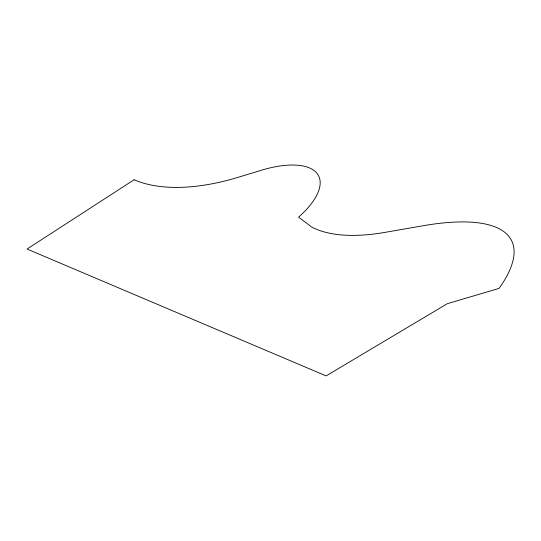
<?xml version="1.0" encoding="UTF-8"?>
<svg xmlns="http://www.w3.org/2000/svg" width="541" height="541" viewBox="0 0 541 541"><rect width="100%" height="100%" fill="white"/><g stroke="black" fill="none" stroke-linecap="round" stroke-linejoin="round"><path stroke-width="0.81" d="M134.127 179.74L27.05 249.043L326.128 375.9L447.312 303.697L499.12 288.373A243.822 74.435 -26.7 0 0 423.123 225.746L385.293 232.319A232.184 93.742 -32.6 0 1 311.731 227.058L298.591 217.151A77.559 33.008 -26.5 0 0 316.546 172.816A77.559 33.008 -26.5 0 0 258.179 171.24L237.736 177.428A163.348 83.882 -28.1 0 1 134.127 179.74"/></g></svg>
